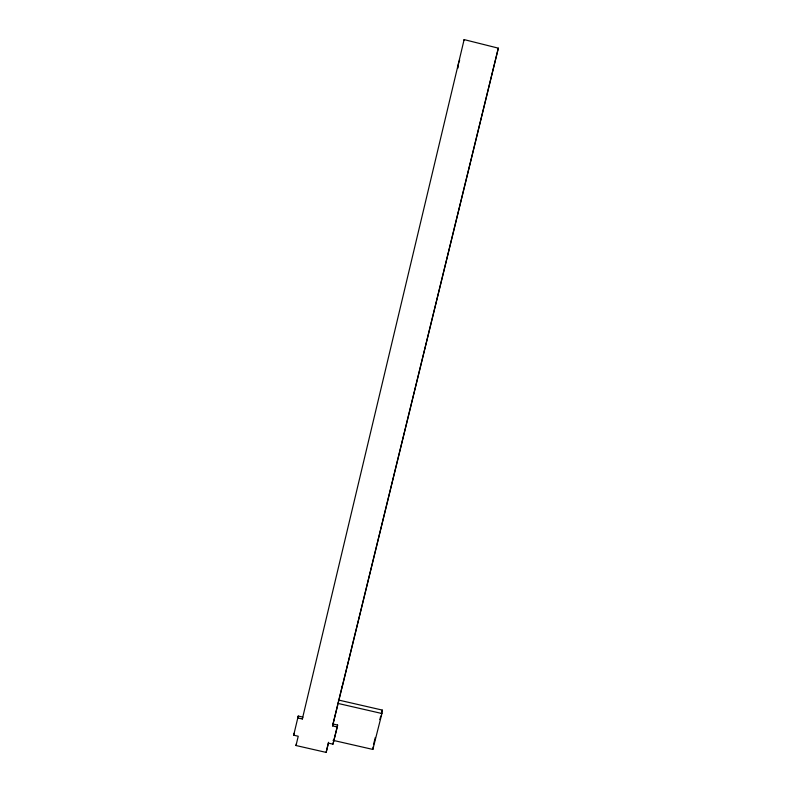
<?xml version="1.0" encoding="UTF-8"?>
<svg xmlns="http://www.w3.org/2000/svg" width="792" height="792" viewBox="0 0 792 792"><rect width="100%" height="100%" fill="white"/><g stroke="black" fill="none" stroke-linecap="round" stroke-linejoin="round"><path stroke-width="1.19" d="M333.036 740.332L372.844 749.43L381.932 713.513L382.249 710.077L338.392 700.009M372.844 749.43L373.091 746.995M298.247 716.047L297.772 717.938L302.336 718.987L302.801 717.087L298.247 716.047L293.674 735.194L298.228 736.233L296.01 745.529L326.155 752.4L328.413 743.124L332.957 744.163L337.273 726.987L337.61 725.046L332.967 723.997L337.61 705.019M332.957 744.163L337.61 725.046M337.273 726.987L332.62 725.918L498.326 48.163L464.132 39.6L302.336 718.987M332.62 725.918L332.967 723.997M326.155 752.4L328.502 742.292M463.983 40.303L464.132 39.6M296.01 745.529L296.495 743.53M337.897 703.831L342.273 685.922M341.956 687.723L498.326 48.163M293.674 735.194L294.169 733.234M373.507 744.589L375.319 737.451M379.833 719.601L380.734 716.027M381.338 713.651L382.249 710.077M337.778 703.375L381.932 713.513M458.063 67.964A17.77 17.018 -81.6 0 1 459.687 60.053"/></g></svg>
